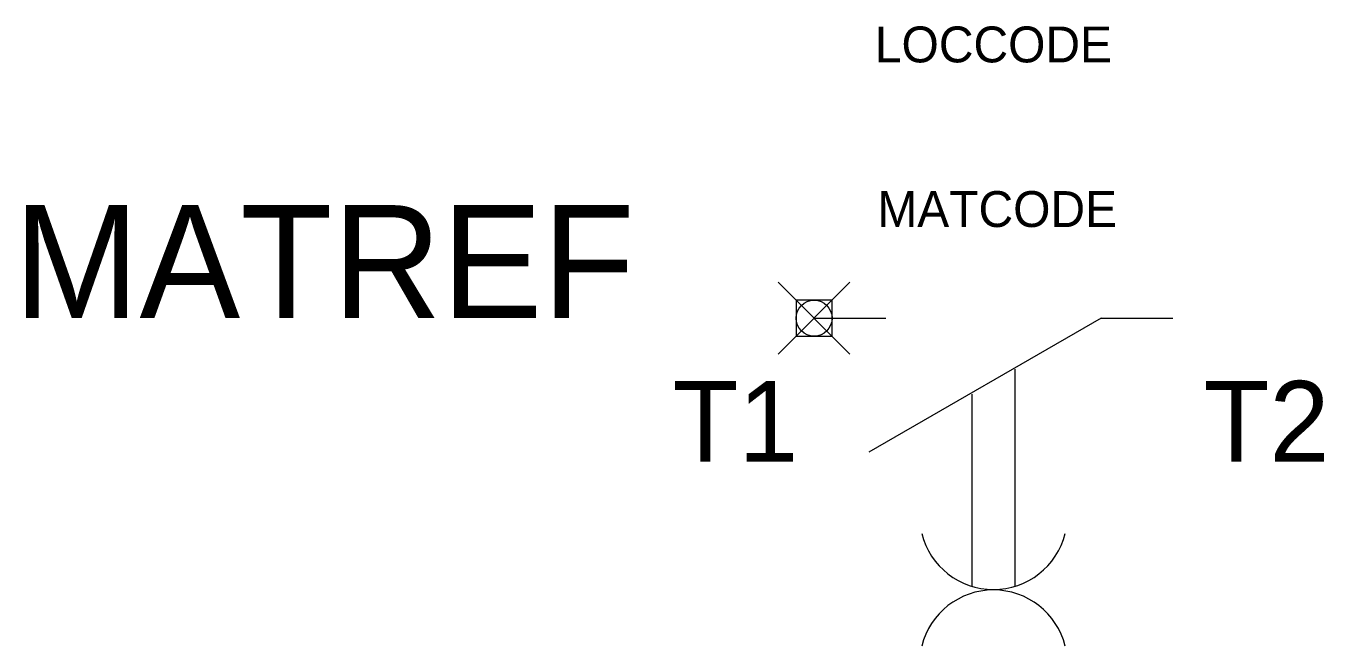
# Model space of a CAD drawing. Extents: x -27 to 9.2, y -9.1 to 8.1.
import ezdxf
from ezdxf.enums import TextEntityAlignment as Align

# ---------------------------------------------------------------- set-up
doc = ezdxf.new("R2010")
doc.units = 0
doc.header["$PDMODE"] = 99
doc.header["$PDSIZE"] = 1
doc.layers.get('0').update_dxf_attribs({"linetype": 'CONTINUOUS'})
doc.layers.add('C', color=6, linetype='CONTINUOUS')
doc.layers.add('T2', color=1, linetype='CONTINUOUS')

msp = doc.modelspace()

# ---------------------------------------------------------------- linework, layer by layer
at = {"color": 0}
for p, q in [((-5, 0), (-3, 0)), ((3, 0), (-3.472, -3.736)), ((3, 0), (5, 0)), ((0.594, -1.423), (0.594, -7.474)), ((-0.606, -2.116), (-0.606, -7.47))]:
    msp.add_line(p, q, dxfattribs=at)
at = {"color": 0, "linetype": 'CONTINUOUS'}
for centre, start, end in [((0, -5.5), 194.0362, 345.9638), ((0, -9.636), 14.0362, 165.9638)]:
    msp.add_arc(centre, 2.062, start, end, dxfattribs=at)
at = {"layer": 'C', "color": 0, "linetype": 'CONTINUOUS'}
msp.add_point((-5, 0), dxfattribs=at)

# ---------------------------------------------------------------- texts
at = {"color": 0, "linetype": 'CONTINUOUS', "flags": 1}
for tag, p in [('LOCCODE', (0, 7.127)), ('MATCODE', (0.104, 2.54))]:
    msp.add_attdef(tag, text='', height=1, dxfattribs=at).set_placement(p, align=Align.CENTER)
at = {"color": 0, "linetype": 'CONTINUOUS'}
msp.add_attdef('MATREF', text='', height=3.15, dxfattribs=at).set_placement((-10, 0), align=Align.RIGHT)
at = {"layer": 'T2', "color": 0, "linetype": 'CONTINUOUS'}
msp.add_attdef('T1', text='', height=2.25, dxfattribs=at).set_placement((-5.437, -4), align=Align.RIGHT)
msp.add_attdef('T2', (5.855, -4), '', height=2.25, dxfattribs=at)

doc.saveas('drawing.dxf')
